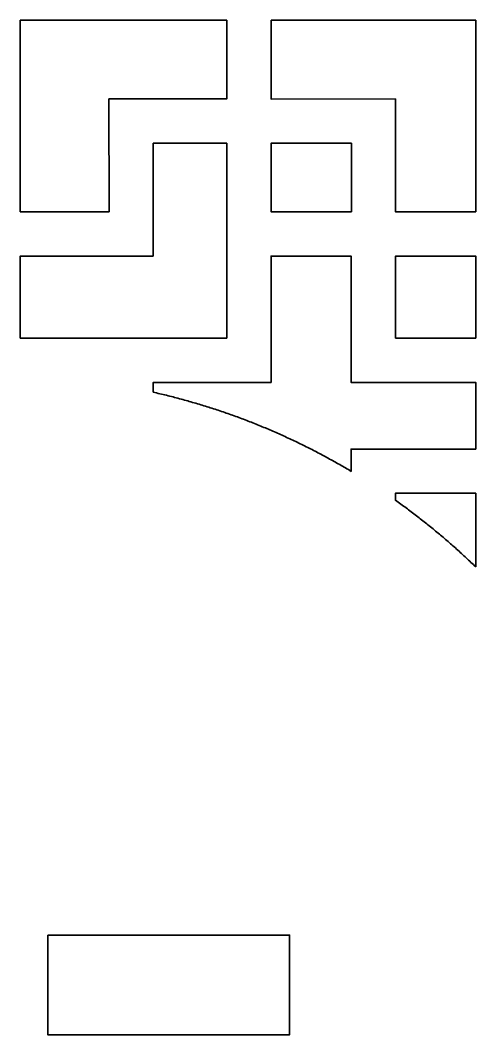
# Model space of a CAD drawing. Header units: centimetres. Extents: x 24 to 482, y -156 to 120.
# Drawn here: x 430.42 to 448.96, y -17.69 to 23.57 of the extents above; entities that cross this region are included whole.
import ezdxf

# ---------------------------------------------------------------- set-up
doc = ezdxf.new("R2010")
doc.units = ezdxf.units.CM
doc.header["$MEASUREMENT"] = 0
doc.layers.add('layer 1', color=7, linetype='Continuous')

msp = doc.modelspace()

# ---------------------------------------------------------------- linework, layer by layer
at = {"layer": 'layer 1', "color": 250, "lineweight": 35}
for points, knots in [([(434.03232, 20.37096), (434.03232, 20.37096), (434.03482, 15.78096), (434.03482, 15.78096), (434.03482, 15.78096), (434.03482, 15.78096), (430.42232, 15.78096), (430.42232, 15.78096), (430.42232, 15.78096), (430.42232, 15.78096), (430.42232, 23.57096), (430.42232, 23.57096), (430.42232, 23.57096), (430.42232, 23.57096), (438.82732, 23.57096), (438.82732, 23.57096), (438.82732, 23.57096), (438.82732, 23.57096), (438.82732, 20.37096), (438.82732, 20.37096), (438.82732, 20.37096), (438.82732, 20.37096), (434.03232, 20.37096), (434.03232, 20.37096)], [0, 0, 0, 0, 0.14285714, 0.14285714, 0.14285714, 0.14285714, 0.28571429, 0.28571429, 0.28571429, 0.28571429, 0.42857143, 0.42857143, 0.42857143, 0.42857143, 0.57142857, 0.57142857, 0.57142857, 0.57142857, 0.71428571, 0.71428571, 0.71428571, 0.71428571, 1, 1, 1, 1]), ([(440.62732, 23.57096), (440.62732, 23.57096), (440.62732, 20.36846), (440.62732, 20.36846), (440.62732, 20.36846), (440.62732, 20.36846), (445.69232, 20.37096), (445.69232, 20.37096), (445.69232, 20.37096), (445.69232, 20.37096), (445.69232, 15.78096), (445.69232, 15.78096), (445.69232, 15.78096), (445.69232, 15.78096), (448.95982, 15.78096), (448.95982, 15.78096), (448.95982, 15.78096), (448.95982, 15.78096), (448.95982, 23.57096), (448.95982, 23.57096), (448.95982, 23.57096), (448.95982, 23.57096), (440.62732, 23.57096), (440.62732, 23.57096)], [0, 0, 0, 0, 0.14285714, 0.14285714, 0.14285714, 0.14285714, 0.28571429, 0.28571429, 0.28571429, 0.28571429, 0.42857143, 0.42857143, 0.42857143, 0.42857143, 0.57142857, 0.57142857, 0.57142857, 0.57142857, 0.71428571, 0.71428571, 0.71428571, 0.71428571, 1, 1, 1, 1]), ([(435.83232, 13.98096), (435.83232, 13.98096), (435.83232, 18.57096), (435.83232, 18.57096), (435.83232, 18.57096), (435.83232, 18.57096), (438.82732, 18.57096), (438.82732, 18.57096), (438.82732, 18.57096), (438.82732, 18.57096), (438.82732, 10.64346), (438.82732, 10.64346), (438.82732, 10.64346), (438.82732, 10.64346), (430.42232, 10.64346), (430.42232, 10.64346), (430.42232, 10.64346), (430.42232, 10.64346), (430.42232, 13.98096), (430.42232, 13.98096), (430.42232, 13.98096), (430.42232, 13.98096), (435.83232, 13.98096), (435.83232, 13.98096)], [0, 0, 0, 0, 0.14285714, 0.14285714, 0.14285714, 0.14285714, 0.28571429, 0.28571429, 0.28571429, 0.28571429, 0.42857143, 0.42857143, 0.42857143, 0.42857143, 0.57142857, 0.57142857, 0.57142857, 0.57142857, 0.71428571, 0.71428571, 0.71428571, 0.71428571, 1, 1, 1, 1]), ([(443.89732, 15.78096), (443.89732, 15.78096), (440.62732, 15.78096), (440.62732, 15.78096), (440.62732, 15.78096), (440.62732, 15.78096), (440.62732, 18.57096), (440.62732, 18.57096), (440.62732, 18.57096), (440.62732, 18.57096), (443.89732, 18.57096), (443.89732, 18.57096), (443.89732, 18.57096), (443.89732, 18.57096), (443.89732, 15.78096), (443.89732, 15.78096)], [0, 0, 0, 0, 0.2, 0.2, 0.2, 0.2, 0.4, 0.4, 0.4, 0.4, 0.6, 0.6, 0.6, 0.6, 1, 1, 1, 1]), ([(435.83232, 8.44096), (435.83232, 8.44096), (435.83232, 8.84346), (435.83232, 8.84346), (435.83232, 8.84346), (435.83232, 8.84346), (440.62982, 8.84346), (440.62982, 8.84346), (440.62982, 8.84346), (440.62982, 8.84346), (440.62982, 13.98096), (440.62982, 13.98096), (440.62982, 13.98096), (440.62982, 13.98096), (443.88982, 13.98096), (443.88982, 13.98096), (443.88982, 13.98096), (443.88982, 13.98096), (443.88982, 8.84346), (443.88982, 8.84346), (443.88982, 8.84346), (443.88982, 8.84346), (448.95982, 8.84346), (448.95982, 8.84346), (448.95982, 8.84346), (448.95982, 8.84346), (448.95982, 6.13096), (448.95982, 6.13096), (448.95982, 6.13096), (448.95982, 6.13096), (443.88982, 6.13096), (443.88982, 6.13096), (443.88982, 6.13096), (443.88982, 6.13096), (443.88982, 5.22346), (443.88982, 5.22346), (443.88982, 5.22346), (443.88982, 5.22346), (443.88982, 5.22346), (443.88982, 5.22346), (443.88982, 5.22346), (443.88982, 5.22346), (443.83232, 5.25846), (443.83232, 5.25846), (443.83232, 5.25846), (443.83232, 5.25846), (443.77482, 5.29346), (443.77482, 5.29346), (443.77482, 5.29346), (443.77482, 5.29346), (443.71732, 5.32596), (443.71732, 5.32596), (443.71732, 5.32596), (443.71732, 5.32596), (443.65982, 5.36096), (443.65982, 5.36096), (443.65982, 5.36096), (443.65982, 5.36096), (443.59982, 5.39346), (443.59982, 5.39346), (443.59982, 5.39346), (443.59982, 5.39346), (443.54232, 5.42846), (443.54232, 5.42846), (443.54232, 5.42846), (443.54232, 5.42846), (443.48482, 5.46096), (443.48482, 5.46096), (443.48482, 5.46096), (443.48482, 5.46096), (443.42482, 5.49596), (443.42482, 5.49596), (443.42482, 5.49596), (443.42482, 5.49596), (443.36732, 5.52846), (443.36732, 5.52846), (443.36732, 5.52846), (443.36732, 5.52846), (443.30982, 5.56096), (443.30982, 5.56096), (443.30982, 5.56096), (443.30982, 5.56096), (443.24982, 5.59596), (443.24982, 5.59596), (443.24982, 5.59596), (443.24982, 5.59596), (443.19232, 5.62846), (443.19232, 5.62846), (443.19232, 5.62846), (443.19232, 5.62846), (443.13232, 5.66096), (443.13232, 5.66096), (443.13232, 5.66096), (443.13232, 5.66096), (443.07232, 5.69346), (443.07232, 5.69346), (443.07232, 5.69346), (443.07232, 5.69346), (443.01482, 5.72596), (443.01482, 5.72596), (443.01482, 5.72596), (443.01482, 5.72596), (442.95482, 5.75846), (442.95482, 5.75846), (442.95482, 5.75846), (442.95482, 5.75846), (442.89732, 5.79096), (442.89732, 5.79096), (442.89732, 5.79096), (442.89732, 5.79096), (442.83732, 5.82346), (442.83732, 5.82346), (442.83732, 5.82346), (442.83732, 5.82346), (442.77732, 5.85346), (442.77732, 5.85346), (442.77732, 5.85346), (442.77732, 5.85346), (442.71732, 5.88596), (442.71732, 5.88596), (442.71732, 5.88596), (442.71732, 5.88596), (442.65732, 5.91846), (442.65732, 5.91846), (442.65732, 5.91846), (442.65732, 5.91846), (442.59982, 5.94846), (442.59982, 5.94846), (442.59982, 5.94846), (442.59982, 5.94846), (442.53982, 5.98096), (442.53982, 5.98096), (442.53982, 5.98096), (442.53982, 5.98096), (442.47982, 6.01346), (442.47982, 6.01346), (442.47982, 6.01346), (442.47982, 6.01346), (442.41982, 6.04346), (442.41982, 6.04346), (442.41982, 6.04346), (442.41982, 6.04346), (442.35982, 6.07346), (442.35982, 6.07346), (442.35982, 6.07346), (442.35982, 6.07346), (442.29982, 6.10596), (442.29982, 6.10596), (442.29982, 6.10596), (442.29982, 6.10596), (442.23982, 6.13596), (442.23982, 6.13596), (442.23982, 6.13596), (442.23982, 6.13596), (442.17982, 6.16596), (442.17982, 6.16596), (442.17982, 6.16596), (442.17982, 6.16596), (442.11982, 6.19596), (442.11982, 6.19596), (442.11982, 6.19596), (442.11982, 6.19596), (442.05732, 6.22596), (442.05732, 6.22596), (442.05732, 6.22596), (442.05732, 6.22596), (441.99732, 6.25596), (441.99732, 6.25596), (441.99732, 6.25596), (441.99732, 6.25596), (441.93732, 6.28596), (441.93732, 6.28596), (441.93732, 6.28596), (441.93732, 6.28596), (441.87732, 6.31596), (441.87732, 6.31596), (441.87732, 6.31596), (441.87732, 6.31596), (441.81482, 6.34596), (441.81482, 6.34596), (441.81482, 6.34596), (441.81482, 6.34596), (441.75482, 6.37596), (441.75482, 6.37596), (441.75482, 6.37596), (441.75482, 6.37596), (441.69482, 6.40596), (441.69482, 6.40596), (441.69482, 6.40596), (441.69482, 6.40596), (441.63232, 6.43346), (441.63232, 6.43346), (441.63232, 6.43346), (441.63232, 6.43346), (441.57232, 6.46346), (441.57232, 6.46346), (441.57232, 6.46346), (441.57232, 6.46346), (441.50982, 6.49346), (441.50982, 6.49346), (441.50982, 6.49346), (441.50982, 6.49346), (441.44982, 6.52096), (441.44982, 6.52096), (441.44982, 6.52096), (441.44982, 6.52096), (441.38732, 6.55096), (441.38732, 6.55096), (441.38732, 6.55096), (441.38732, 6.55096), (441.32732, 6.57846), (441.32732, 6.57846), (441.32732, 6.57846), (441.32732, 6.57846), (441.26482, 6.60596), (441.26482, 6.60596), (441.26482, 6.60596), (441.26482, 6.60596), (441.20482, 6.63596), (441.20482, 6.63596), (441.20482, 6.63596), (441.20482, 6.63596), (441.14232, 6.66346), (441.14232, 6.66346), (441.14232, 6.66346), (441.14232, 6.66346), (441.07982, 6.69096), (441.07982, 6.69096), (441.07982, 6.69096), (441.07982, 6.69096), (441.01982, 6.71846), (441.01982, 6.71846), (441.01982, 6.71846), (441.01982, 6.71846), (440.95732, 6.74596), (440.95732, 6.74596), (440.95732, 6.74596), (440.95732, 6.74596), (440.89482, 6.77346), (440.89482, 6.77346), (440.89482, 6.77346), (440.89482, 6.77346), (440.83232, 6.80096), (440.83232, 6.80096), (440.83232, 6.80096), (440.83232, 6.80096), (440.76982, 6.82846), (440.76982, 6.82846), (440.76982, 6.82846), (440.76982, 6.82846), (440.70732, 6.85596), (440.70732, 6.85596), (440.70732, 6.85596), (440.70732, 6.85596), (440.64732, 6.88346), (440.64732, 6.88346), (440.64732, 6.88346), (440.64732, 6.88346), (440.58482, 6.90846), (440.58482, 6.90846), (440.58482, 6.90846), (440.58482, 6.90846), (440.52232, 6.93596), (440.52232, 6.93596), (440.52232, 6.93596), (440.52232, 6.93596), (440.45982, 6.96096), (440.45982, 6.96096), (440.45982, 6.96096), (440.45982, 6.96096), (440.39732, 6.98846), (440.39732, 6.98846), (440.39732, 6.98846), (440.39732, 6.98846), (440.33482, 7.01346), (440.33482, 7.01346), (440.33482, 7.01346), (440.33482, 7.01346), (440.26982, 7.04096), (440.26982, 7.04096), (440.26982, 7.04096), (440.26982, 7.04096), (440.20732, 7.06596), (440.20732, 7.06596), (440.20732, 7.06596), (440.20732, 7.06596), (440.14482, 7.09096), (440.14482, 7.09096), (440.14482, 7.09096), (440.14482, 7.09096), (440.08232, 7.11846), (440.08232, 7.11846), (440.08232, 7.11846), (440.08232, 7.11846), (440.01982, 7.14346), (440.01982, 7.14346), (440.01982, 7.14346), (440.01982, 7.14346), (439.95482, 7.16846), (439.95482, 7.16846), (439.95482, 7.16846), (439.95482, 7.16846), (439.89232, 7.19346), (439.89232, 7.19346), (439.89232, 7.19346), (439.89232, 7.19346), (439.82982, 7.21846), (439.82982, 7.21846), (439.82982, 7.21846), (439.82982, 7.21846), (439.76482, 7.24346), (439.76482, 7.24346), (439.76482, 7.24346), (439.76482, 7.24346), (439.70232, 7.26846), (439.70232, 7.26846), (439.70232, 7.26846), (439.70232, 7.26846), (439.63982, 7.29096), (439.63982, 7.29096), (439.63982, 7.29096), (439.63982, 7.29096), (439.57482, 7.31596), (439.57482, 7.31596), (439.57482, 7.31596), (439.57482, 7.31596), (439.51232, 7.34096), (439.51232, 7.34096), (439.51232, 7.34096), (439.51232, 7.34096), (439.44732, 7.36346), (439.44732, 7.36346), (439.44732, 7.36346), (439.44732, 7.36346), (439.38482, 7.38846), (439.38482, 7.38846), (439.38482, 7.38846), (439.38482, 7.38846), (439.31982, 7.41096), (439.31982, 7.41096), (439.31982, 7.41096), (439.31982, 7.41096), (439.25732, 7.43596), (439.25732, 7.43596), (439.25732, 7.43596), (439.25732, 7.43596), (439.19232, 7.45846), (439.19232, 7.45846), (439.19232, 7.45846), (439.19232, 7.45846), (439.12732, 7.48096), (439.12732, 7.48096), (439.12732, 7.48096), (439.12732, 7.48096), (439.06482, 7.50596), (439.06482, 7.50596), (439.06482, 7.50596), (439.06482, 7.50596), (438.99982, 7.52846), (438.99982, 7.52846), (438.99982, 7.52846), (438.99982, 7.52846), (438.93482, 7.55096), (438.93482, 7.55096), (438.93482, 7.55096), (438.93482, 7.55096), (438.86982, 7.57346), (438.86982, 7.57346), (438.86982, 7.57346), (438.86982, 7.57346), (438.80732, 7.59596), (438.80732, 7.59596), (438.80732, 7.59596), (438.80732, 7.59596), (438.74232, 7.61846), (438.74232, 7.61846), (438.74232, 7.61846), (438.74232, 7.61846), (438.67732, 7.64096), (438.67732, 7.64096), (438.67732, 7.64096), (438.67732, 7.64096), (438.61232, 7.66346), (438.61232, 7.66346), (438.61232, 7.66346), (438.61232, 7.66346), (438.54732, 7.68346), (438.54732, 7.68346), (438.54732, 7.68346), (438.54732, 7.68346), (438.48232, 7.70596), (438.48232, 7.70596), (438.48232, 7.70596), (438.48232, 7.70596), (438.41732, 7.72846), (438.41732, 7.72846), (438.41732, 7.72846), (438.41732, 7.72846), (438.35232, 7.74846), (438.35232, 7.74846), (438.35232, 7.74846), (438.35232, 7.74846), (438.28732, 7.77096), (438.28732, 7.77096), (438.28732, 7.77096), (438.28732, 7.77096), (438.22232, 7.79096), (438.22232, 7.79096), (438.22232, 7.79096), (438.22232, 7.79096), (438.15732, 7.81096), (438.15732, 7.81096), (438.15732, 7.81096), (438.15732, 7.81096), (438.09232, 7.83346), (438.09232, 7.83346), (438.09232, 7.83346), (438.09232, 7.83346), (438.02732, 7.85346), (438.02732, 7.85346), (438.02732, 7.85346), (438.02732, 7.85346), (437.96232, 7.87346), (437.96232, 7.87346), (437.96232, 7.87346), (437.96232, 7.87346), (437.89482, 7.89346), (437.89482, 7.89346), (437.89482, 7.89346), (437.89482, 7.89346), (437.82982, 7.91346), (437.82982, 7.91346), (437.82982, 7.91346), (437.82982, 7.91346), (437.76482, 7.93346), (437.76482, 7.93346), (437.76482, 7.93346), (437.76482, 7.93346), (437.69982, 7.95346), (437.69982, 7.95346), (437.69982, 7.95346), (437.69982, 7.95346), (437.63232, 7.97346), (437.63232, 7.97346), (437.63232, 7.97346), (437.63232, 7.97346), (437.56732, 7.99346), (437.56732, 7.99346), (437.56732, 7.99346), (437.56732, 7.99346), (437.50232, 8.01096), (437.50232, 8.01096), (437.50232, 8.01096), (437.50232, 8.01096), (437.43482, 8.03096), (437.43482, 8.03096), (437.43482, 8.03096), (437.43482, 8.03096), (437.36982, 8.05096), (437.36982, 8.05096), (437.36982, 8.05096), (437.36982, 8.05096), (437.30232, 8.06846), (437.30232, 8.06846), (437.30232, 8.06846), (437.30232, 8.06846), (437.23732, 8.08846), (437.23732, 8.08846), (437.23732, 8.08846), (437.23732, 8.08846), (437.16982, 8.10596), (437.16982, 8.10596), (437.16982, 8.10596), (437.16982, 8.10596), (437.10482, 8.12346), (437.10482, 8.12346), (437.10482, 8.12346), (437.10482, 8.12346), (437.03732, 8.14346), (437.03732, 8.14346), (437.03732, 8.14346), (437.03732, 8.14346), (436.97232, 8.16096), (436.97232, 8.16096), (436.97232, 8.16096), (436.97232, 8.16096), (436.90482, 8.17846), (436.90482, 8.17846), (436.90482, 8.17846), (436.90482, 8.17846), (436.83982, 8.19596), (436.83982, 8.19596), (436.83982, 8.19596), (436.83982, 8.19596), (436.77232, 8.21346), (436.77232, 8.21346), (436.77232, 8.21346), (436.77232, 8.21346), (436.70482, 8.23096), (436.70482, 8.23096), (436.70482, 8.23096), (436.70482, 8.23096), (436.63982, 8.24846), (436.63982, 8.24846), (436.63982, 8.24846), (436.63982, 8.24846), (436.57232, 8.26596), (436.57232, 8.26596), (436.57232, 8.26596), (436.57232, 8.26596), (436.50482, 8.28096), (436.50482, 8.28096), (436.50482, 8.28096), (436.50482, 8.28096), (436.43732, 8.29846), (436.43732, 8.29846), (436.43732, 8.29846), (436.43732, 8.29846), (436.36982, 8.31596), (436.36982, 8.31596), (436.36982, 8.31596), (436.36982, 8.31596), (436.30482, 8.33096), (436.30482, 8.33096), (436.30482, 8.33096), (436.30482, 8.33096), (436.23732, 8.34846), (436.23732, 8.34846), (436.23732, 8.34846), (436.23732, 8.34846), (436.16982, 8.36346), (436.16982, 8.36346), (436.16982, 8.36346), (436.16982, 8.36346), (436.10232, 8.38096), (436.10232, 8.38096), (436.10232, 8.38096), (436.10232, 8.38096), (436.03482, 8.39596), (436.03482, 8.39596), (436.03482, 8.39596), (436.03482, 8.39596), (435.96732, 8.41096), (435.96732, 8.41096), (435.96732, 8.41096), (435.96732, 8.41096), (435.89982, 8.42596), (435.89982, 8.42596), (435.89982, 8.42596), (435.89982, 8.42596), (435.83232, 8.44096), (435.83232, 8.44096)], [0, 0, 0, 0, 0.00719424, 0.00719424, 0.00719424, 0.00719424, 0.01438849, 0.01438849, 0.01438849, 0.01438849, 0.02158273, 0.02158273, 0.02158273, 0.02158273, 0.02877698, 0.02877698, 0.02877698, 0.02877698, 0.03597122, 0.03597122, 0.03597122, 0.03597122, 0.04316547, 0.04316547, 0.04316547, 0.04316547, 0.05035971, 0.05035971, 0.05035971, 0.05035971, 0.05755396, 0.05755396, 0.05755396, 0.05755396, 0.0647482, 0.0647482, 0.0647482, 0.0647482, 0.07194245, 0.07194245, 0.07194245, 0.07194245, 0.07913669, 0.07913669, 0.07913669, 0.07913669, 0.08633094, 0.08633094, 0.08633094, 0.08633094, 0.09352518, 0.09352518, 0.09352518, 0.09352518, 0.10071942, 0.10071942, 0.10071942, 0.10071942, 0.10791367, 0.10791367, 0.10791367, 0.10791367, 0.11510791, 0.11510791, 0.11510791, 0.11510791, 0.12230216, 0.12230216, 0.12230216, 0.12230216, 0.1294964, 0.1294964, 0.1294964, 0.1294964, 0.13669065, 0.13669065, 0.13669065, 0.13669065, 0.14388489, 0.14388489, 0.14388489, 0.14388489, 0.15107914, 0.15107914, 0.15107914, 0.15107914, 0.15827338, 0.15827338, 0.15827338, 0.15827338, 0.16546763, 0.16546763, 0.16546763, 0.16546763, 0.17266187, 0.17266187, 0.17266187, 0.17266187, 0.17985612, 0.17985612, 0.17985612, 0.17985612, 0.18705036, 0.18705036, 0.18705036, 0.18705036, 0.1942446, 0.1942446, 0.1942446, 0.1942446, 0.20143885, 0.20143885, 0.20143885, 0.20143885, 0.20863309, 0.20863309, 0.20863309, 0.20863309, 0.21582734, 0.21582734, 0.21582734, 0.21582734, 0.22302158, 0.22302158, 0.22302158, 0.22302158, 0.23021583, 0.23021583, 0.23021583, 0.23021583, 0.23741007, 0.23741007, 0.23741007, 0.23741007, 0.24460432, 0.24460432, 0.24460432, 0.24460432, 0.25179856, 0.25179856, 0.25179856, 0.25179856, 0.25899281, 0.25899281, 0.25899281, 0.25899281, 0.26618705, 0.26618705, 0.26618705, 0.26618705, 0.27338129, 0.27338129, 0.27338129, 0.27338129, 0.28057554, 0.28057554, 0.28057554, 0.28057554, 0.28776978, 0.28776978, 0.28776978, 0.28776978, 0.29496403, 0.29496403, 0.29496403, 0.29496403, 0.30215827, 0.30215827, 0.30215827, 0.30215827, 0.30935252, 0.30935252, 0.30935252, 0.30935252, 0.31654676, 0.31654676, 0.31654676, 0.31654676, 0.32374101, 0.32374101, 0.32374101, 0.32374101, 0.33093525, 0.33093525, 0.33093525, 0.33093525, 0.3381295, 0.3381295, 0.3381295, 0.3381295, 0.34532374, 0.34532374, 0.34532374, 0.34532374, 0.35251799, 0.35251799, 0.35251799, 0.35251799, 0.35971223, 0.35971223, 0.35971223, 0.35971223, 0.36690647, 0.36690647, 0.36690647, 0.36690647, 0.37410072, 0.37410072, 0.37410072, 0.37410072, 0.38129496, 0.38129496, 0.38129496, 0.38129496, 0.38848921, 0.38848921, 0.38848921, 0.38848921, 0.39568345, 0.39568345, 0.39568345, 0.39568345, 0.4028777, 0.4028777, 0.4028777, 0.4028777, 0.41007194, 0.41007194, 0.41007194, 0.41007194, 0.41726619, 0.41726619, 0.41726619, 0.41726619, 0.42446043, 0.42446043, 0.42446043, 0.42446043, 0.43165468, 0.43165468, 0.43165468, 0.43165468, 0.43884892, 0.43884892, 0.43884892, 0.43884892, 0.44604317, 0.44604317, 0.44604317, 0.44604317, 0.45323741, 0.45323741, 0.45323741, 0.45323741, 0.46043165, 0.46043165, 0.46043165, 0.46043165, 0.4676259, 0.4676259, 0.4676259, 0.4676259, 0.47482014, 0.47482014, 0.47482014, 0.47482014, 0.48201439, 0.48201439, 0.48201439, 0.48201439, 0.48920863, 0.48920863, 0.48920863, 0.48920863, 0.49640288, 0.49640288, 0.49640288, 0.49640288, 0.50359712, 0.50359712, 0.50359712, 0.50359712, 0.51079137, 0.51079137, 0.51079137, 0.51079137, 0.51798561, 0.51798561, 0.51798561, 0.51798561, 0.52517986, 0.52517986, 0.52517986, 0.52517986, 0.5323741, 0.5323741, 0.5323741, 0.5323741, 0.53956835, 0.53956835, 0.53956835, 0.53956835, 0.54676259, 0.54676259, 0.54676259, 0.54676259, 0.55395683, 0.55395683, 0.55395683, 0.55395683, 0.56115108, 0.56115108, 0.56115108, 0.56115108, 0.56834532, 0.56834532, 0.56834532, 0.56834532, 0.57553957, 0.57553957, 0.57553957, 0.57553957, 0.58273381, 0.58273381, 0.58273381, 0.58273381, 0.58992806, 0.58992806, 0.58992806, 0.58992806, 0.5971223, 0.5971223, 0.5971223, 0.5971223, 0.60431655, 0.60431655, 0.60431655, 0.60431655, 0.61151079, 0.61151079, 0.61151079, 0.61151079, 0.61870504, 0.61870504, 0.61870504, 0.61870504, 0.62589928, 0.62589928, 0.62589928, 0.62589928, 0.63309353, 0.63309353, 0.63309353, 0.63309353, 0.64028777, 0.64028777, 0.64028777, 0.64028777, 0.64748201, 0.64748201, 0.64748201, 0.64748201, 0.65467626, 0.65467626, 0.65467626, 0.65467626, 0.6618705, 0.6618705, 0.6618705, 0.6618705, 0.66906475, 0.66906475, 0.66906475, 0.66906475, 0.67625899, 0.67625899, 0.67625899, 0.67625899, 0.68345324, 0.68345324, 0.68345324, 0.68345324, 0.69064748, 0.69064748, 0.69064748, 0.69064748, 0.69784173, 0.69784173, 0.69784173, 0.69784173, 0.70503597, 0.70503597, 0.70503597, 0.70503597, 0.71223022, 0.71223022, 0.71223022, 0.71223022, 0.71942446, 0.71942446, 0.71942446, 0.71942446, 0.72661871, 0.72661871, 0.72661871, 0.72661871, 0.73381295, 0.73381295, 0.73381295, 0.73381295, 0.74100719, 0.74100719, 0.74100719, 0.74100719, 0.74820144, 0.74820144, 0.74820144, 0.74820144, 0.75539568, 0.75539568, 0.75539568, 0.75539568, 0.76258993, 0.76258993, 0.76258993, 0.76258993, 0.76978417, 0.76978417, 0.76978417, 0.76978417, 0.77697842, 0.77697842, 0.77697842, 0.77697842, 0.78417266, 0.78417266, 0.78417266, 0.78417266, 0.79136691, 0.79136691, 0.79136691, 0.79136691, 0.79856115, 0.79856115, 0.79856115, 0.79856115, 0.8057554, 0.8057554, 0.8057554, 0.8057554, 0.81294964, 0.81294964, 0.81294964, 0.81294964, 0.82014388, 0.82014388, 0.82014388, 0.82014388, 0.82733813, 0.82733813, 0.82733813, 0.82733813, 0.83453237, 0.83453237, 0.83453237, 0.83453237, 0.84172662, 0.84172662, 0.84172662, 0.84172662, 0.84892086, 0.84892086, 0.84892086, 0.84892086, 0.85611511, 0.85611511, 0.85611511, 0.85611511, 0.86330935, 0.86330935, 0.86330935, 0.86330935, 0.8705036, 0.8705036, 0.8705036, 0.8705036, 0.87769784, 0.87769784, 0.87769784, 0.87769784, 0.88489209, 0.88489209, 0.88489209, 0.88489209, 0.89208633, 0.89208633, 0.89208633, 0.89208633, 0.89928058, 0.89928058, 0.89928058, 0.89928058, 0.90647482, 0.90647482, 0.90647482, 0.90647482, 0.91366906, 0.91366906, 0.91366906, 0.91366906, 0.92086331, 0.92086331, 0.92086331, 0.92086331, 0.92805755, 0.92805755, 0.92805755, 0.92805755, 0.9352518, 0.9352518, 0.9352518, 0.9352518, 0.94244604, 0.94244604, 0.94244604, 0.94244604, 0.94964029, 0.94964029, 0.94964029, 0.94964029, 0.95683453, 0.95683453, 0.95683453, 0.95683453, 0.96402878, 0.96402878, 0.96402878, 0.96402878, 0.97122302, 0.97122302, 0.97122302, 0.97122302, 0.97841727, 0.97841727, 0.97841727, 0.97841727, 0.98561151, 0.98561151, 0.98561151, 0.98561151, 1, 1, 1, 1]), ([(448.95982, 10.64346), (448.95982, 10.64346), (445.69732, 10.64346), (445.69732, 10.64346), (445.69732, 10.64346), (445.69732, 10.64346), (445.69732, 13.98096), (445.69732, 13.98096), (445.69732, 13.98096), (445.69732, 13.98096), (448.95982, 13.98096), (448.95982, 13.98096), (448.95982, 13.98096), (448.95982, 13.98096), (448.95982, 10.64346), (448.95982, 10.64346)], [0, 0, 0, 0, 0.2, 0.2, 0.2, 0.2, 0.4, 0.4, 0.4, 0.4, 0.6, 0.6, 0.6, 0.6, 1, 1, 1, 1]), ([(448.95982, 1.33596), (448.95982, 1.33596), (448.95982, 4.33096), (448.95982, 4.33096), (448.95982, 4.33096), (448.95982, 4.33096), (445.69232, 4.33096), (445.69232, 4.33096), (445.69232, 4.33096), (445.69232, 4.33096), (445.69232, 4.04596), (445.69232, 4.04596), (445.69232, 4.04596), (445.69232, 4.04596), (445.69232, 4.04596), (445.69232, 4.04596), (445.69232, 4.04596), (445.69232, 4.04596), (445.74732, 4.00846), (445.74732, 4.00846), (445.74732, 4.00846), (445.74732, 4.00846), (445.80232, 3.96846), (445.80232, 3.96846), (445.80232, 3.96846), (445.80232, 3.96846), (445.85482, 3.93096), (445.85482, 3.93096), (445.85482, 3.93096), (445.85482, 3.93096), (445.90982, 3.89096), (445.90982, 3.89096), (445.90982, 3.89096), (445.90982, 3.89096), (445.96232, 3.85346), (445.96232, 3.85346), (445.96232, 3.85346), (445.96232, 3.85346), (446.01732, 3.81346), (446.01732, 3.81346), (446.01732, 3.81346), (446.01732, 3.81346), (446.06982, 3.77596), (446.06982, 3.77596), (446.06982, 3.77596), (446.06982, 3.77596), (446.12482, 3.73596), (446.12482, 3.73596), (446.12482, 3.73596), (446.12482, 3.73596), (446.17732, 3.69596), (446.17732, 3.69596), (446.17732, 3.69596), (446.17732, 3.69596), (446.22982, 3.65596), (446.22982, 3.65596), (446.22982, 3.65596), (446.22982, 3.65596), (446.28232, 3.61596), (446.28232, 3.61596), (446.28232, 3.61596), (446.28232, 3.61596), (446.33732, 3.57596), (446.33732, 3.57596), (446.33732, 3.57596), (446.33732, 3.57596), (446.38982, 3.53596), (446.38982, 3.53596), (446.38982, 3.53596), (446.38982, 3.53596), (446.44232, 3.49596), (446.44232, 3.49596), (446.44232, 3.49596), (446.44232, 3.49596), (446.49482, 3.45596), (446.49482, 3.45596), (446.49482, 3.45596), (446.49482, 3.45596), (446.54732, 3.41596), (446.54732, 3.41596), (446.54732, 3.41596), (446.54732, 3.41596), (446.59982, 3.37596), (446.59982, 3.37596), (446.59982, 3.37596), (446.59982, 3.37596), (446.65232, 3.33596), (446.65232, 3.33596), (446.65232, 3.33596), (446.65232, 3.33596), (446.70482, 3.29346), (446.70482, 3.29346), (446.70482, 3.29346), (446.70482, 3.29346), (446.75732, 3.25346), (446.75732, 3.25346), (446.75732, 3.25346), (446.75732, 3.25346), (446.80982, 3.21346), (446.80982, 3.21346), (446.80982, 3.21346), (446.80982, 3.21346), (446.86232, 3.17096), (446.86232, 3.17096), (446.86232, 3.17096), (446.86232, 3.17096), (446.91482, 3.13096), (446.91482, 3.13096), (446.91482, 3.13096), (446.91482, 3.13096), (446.96732, 3.08846), (446.96732, 3.08846), (446.96732, 3.08846), (446.96732, 3.08846), (447.01732, 3.04846), (447.01732, 3.04846), (447.01732, 3.04846), (447.01732, 3.04846), (447.06982, 3.00596), (447.06982, 3.00596), (447.06982, 3.00596), (447.06982, 3.00596), (447.12232, 2.96346), (447.12232, 2.96346), (447.12232, 2.96346), (447.12232, 2.96346), (447.17232, 2.92346), (447.17232, 2.92346), (447.17232, 2.92346), (447.17232, 2.92346), (447.22482, 2.88096), (447.22482, 2.88096), (447.22482, 2.88096), (447.22482, 2.88096), (447.27482, 2.83846), (447.27482, 2.83846), (447.27482, 2.83846), (447.27482, 2.83846), (447.32732, 2.79596), (447.32732, 2.79596), (447.32732, 2.79596), (447.32732, 2.79596), (447.37732, 2.75346), (447.37732, 2.75346), (447.37732, 2.75346), (447.37732, 2.75346), (447.42982, 2.71096), (447.42982, 2.71096), (447.42982, 2.71096), (447.42982, 2.71096), (447.47982, 2.66846), (447.47982, 2.66846), (447.47982, 2.66846), (447.47982, 2.66846), (447.53232, 2.62596), (447.53232, 2.62596), (447.53232, 2.62596), (447.53232, 2.62596), (447.58232, 2.58346), (447.58232, 2.58346), (447.58232, 2.58346), (447.58232, 2.58346), (447.63232, 2.54096), (447.63232, 2.54096), (447.63232, 2.54096), (447.63232, 2.54096), (447.68232, 2.49846), (447.68232, 2.49846), (447.68232, 2.49846), (447.68232, 2.49846), (447.73482, 2.45346), (447.73482, 2.45346), (447.73482, 2.45346), (447.73482, 2.45346), (447.78482, 2.41096), (447.78482, 2.41096), (447.78482, 2.41096), (447.78482, 2.41096), (447.83482, 2.36846), (447.83482, 2.36846), (447.83482, 2.36846), (447.83482, 2.36846), (447.88482, 2.32346), (447.88482, 2.32346), (447.88482, 2.32346), (447.88482, 2.32346), (447.93482, 2.28096), (447.93482, 2.28096), (447.93482, 2.28096), (447.93482, 2.28096), (447.98482, 2.23596), (447.98482, 2.23596), (447.98482, 2.23596), (447.98482, 2.23596), (448.03482, 2.19346), (448.03482, 2.19346), (448.03482, 2.19346), (448.03482, 2.19346), (448.08482, 2.14846), (448.08482, 2.14846), (448.08482, 2.14846), (448.08482, 2.14846), (448.13232, 2.10596), (448.13232, 2.10596), (448.13232, 2.10596), (448.13232, 2.10596), (448.18232, 2.06096), (448.18232, 2.06096), (448.18232, 2.06096), (448.18232, 2.06096), (448.23232, 2.01596), (448.23232, 2.01596), (448.23232, 2.01596), (448.23232, 2.01596), (448.28232, 1.97096), (448.28232, 1.97096), (448.28232, 1.97096), (448.28232, 1.97096), (448.32982, 1.92596), (448.32982, 1.92596), (448.32982, 1.92596), (448.32982, 1.92596), (448.37982, 1.88346), (448.37982, 1.88346), (448.37982, 1.88346), (448.37982, 1.88346), (448.42732, 1.83846), (448.42732, 1.83846), (448.42732, 1.83846), (448.42732, 1.83846), (448.47732, 1.79346), (448.47732, 1.79346), (448.47732, 1.79346), (448.47732, 1.79346), (448.52482, 1.74846), (448.52482, 1.74846), (448.52482, 1.74846), (448.52482, 1.74846), (448.57482, 1.70346), (448.57482, 1.70346), (448.57482, 1.70346), (448.57482, 1.70346), (448.62232, 1.65596), (448.62232, 1.65596), (448.62232, 1.65596), (448.62232, 1.65596), (448.67232, 1.61096), (448.67232, 1.61096), (448.67232, 1.61096), (448.67232, 1.61096), (448.71982, 1.56596), (448.71982, 1.56596), (448.71982, 1.56596), (448.71982, 1.56596), (448.76732, 1.52096), (448.76732, 1.52096), (448.76732, 1.52096), (448.76732, 1.52096), (448.81482, 1.47346), (448.81482, 1.47346), (448.81482, 1.47346), (448.81482, 1.47346), (448.86482, 1.42846), (448.86482, 1.42846), (448.86482, 1.42846), (448.86482, 1.42846), (448.91232, 1.38346), (448.91232, 1.38346), (448.91232, 1.38346), (448.91232, 1.38346), (448.95982, 1.33596), (448.95982, 1.33596)], [0, 0, 0, 0, 0.01449275, 0.01449275, 0.01449275, 0.01449275, 0.02898551, 0.02898551, 0.02898551, 0.02898551, 0.04347826, 0.04347826, 0.04347826, 0.04347826, 0.05797101, 0.05797101, 0.05797101, 0.05797101, 0.07246377, 0.07246377, 0.07246377, 0.07246377, 0.08695652, 0.08695652, 0.08695652, 0.08695652, 0.10144928, 0.10144928, 0.10144928, 0.10144928, 0.11594203, 0.11594203, 0.11594203, 0.11594203, 0.13043478, 0.13043478, 0.13043478, 0.13043478, 0.14492754, 0.14492754, 0.14492754, 0.14492754, 0.15942029, 0.15942029, 0.15942029, 0.15942029, 0.17391304, 0.17391304, 0.17391304, 0.17391304, 0.1884058, 0.1884058, 0.1884058, 0.1884058, 0.20289855, 0.20289855, 0.20289855, 0.20289855, 0.2173913, 0.2173913, 0.2173913, 0.2173913, 0.23188406, 0.23188406, 0.23188406, 0.23188406, 0.24637681, 0.24637681, 0.24637681, 0.24637681, 0.26086957, 0.26086957, 0.26086957, 0.26086957, 0.27536232, 0.27536232, 0.27536232, 0.27536232, 0.28985507, 0.28985507, 0.28985507, 0.28985507, 0.30434783, 0.30434783, 0.30434783, 0.30434783, 0.31884058, 0.31884058, 0.31884058, 0.31884058, 0.33333333, 0.33333333, 0.33333333, 0.33333333, 0.34782609, 0.34782609, 0.34782609, 0.34782609, 0.36231884, 0.36231884, 0.36231884, 0.36231884, 0.37681159, 0.37681159, 0.37681159, 0.37681159, 0.39130435, 0.39130435, 0.39130435, 0.39130435, 0.4057971, 0.4057971, 0.4057971, 0.4057971, 0.42028986, 0.42028986, 0.42028986, 0.42028986, 0.43478261, 0.43478261, 0.43478261, 0.43478261, 0.44927536, 0.44927536, 0.44927536, 0.44927536, 0.46376812, 0.46376812, 0.46376812, 0.46376812, 0.47826087, 0.47826087, 0.47826087, 0.47826087, 0.49275362, 0.49275362, 0.49275362, 0.49275362, 0.50724638, 0.50724638, 0.50724638, 0.50724638, 0.52173913, 0.52173913, 0.52173913, 0.52173913, 0.53623188, 0.53623188, 0.53623188, 0.53623188, 0.55072464, 0.55072464, 0.55072464, 0.55072464, 0.56521739, 0.56521739, 0.56521739, 0.56521739, 0.57971014, 0.57971014, 0.57971014, 0.57971014, 0.5942029, 0.5942029, 0.5942029, 0.5942029, 0.60869565, 0.60869565, 0.60869565, 0.60869565, 0.62318841, 0.62318841, 0.62318841, 0.62318841, 0.63768116, 0.63768116, 0.63768116, 0.63768116, 0.65217391, 0.65217391, 0.65217391, 0.65217391, 0.66666667, 0.66666667, 0.66666667, 0.66666667, 0.68115942, 0.68115942, 0.68115942, 0.68115942, 0.69565217, 0.69565217, 0.69565217, 0.69565217, 0.71014493, 0.71014493, 0.71014493, 0.71014493, 0.72463768, 0.72463768, 0.72463768, 0.72463768, 0.73913043, 0.73913043, 0.73913043, 0.73913043, 0.75362319, 0.75362319, 0.75362319, 0.75362319, 0.76811594, 0.76811594, 0.76811594, 0.76811594, 0.7826087, 0.7826087, 0.7826087, 0.7826087, 0.79710145, 0.79710145, 0.79710145, 0.79710145, 0.8115942, 0.8115942, 0.8115942, 0.8115942, 0.82608696, 0.82608696, 0.82608696, 0.82608696, 0.84057971, 0.84057971, 0.84057971, 0.84057971, 0.85507246, 0.85507246, 0.85507246, 0.85507246, 0.86956522, 0.86956522, 0.86956522, 0.86956522, 0.88405797, 0.88405797, 0.88405797, 0.88405797, 0.89855072, 0.89855072, 0.89855072, 0.89855072, 0.91304348, 0.91304348, 0.91304348, 0.91304348, 0.92753623, 0.92753623, 0.92753623, 0.92753623, 0.94202899, 0.94202899, 0.94202899, 0.94202899, 0.95652174, 0.95652174, 0.95652174, 0.95652174, 0.97101449, 0.97101449, 0.97101449, 0.97101449, 1, 1, 1, 1]), ([(431.54232, -13.63904), (431.54232, -13.63904), (441.38232, -13.63904), (441.38232, -13.63904), (441.38232, -13.63904), (441.38232, -13.63904), (441.38232, -17.69154), (441.38232, -17.69154), (441.38232, -17.69154), (441.38232, -17.69154), (431.54232, -17.69154), (431.54232, -17.69154), (431.54232, -17.69154), (431.54232, -17.69154), (431.54232, -13.63904), (431.54232, -13.63904)], [0, 0, 0, 0, 0.2, 0.2, 0.2, 0.2, 0.4, 0.4, 0.4, 0.4, 0.6, 0.6, 0.6, 0.6, 1, 1, 1, 1])]:
    msp.add_open_spline(points, degree=3, knots=knots, dxfattribs=at)

doc.saveas('drawing.dxf')
